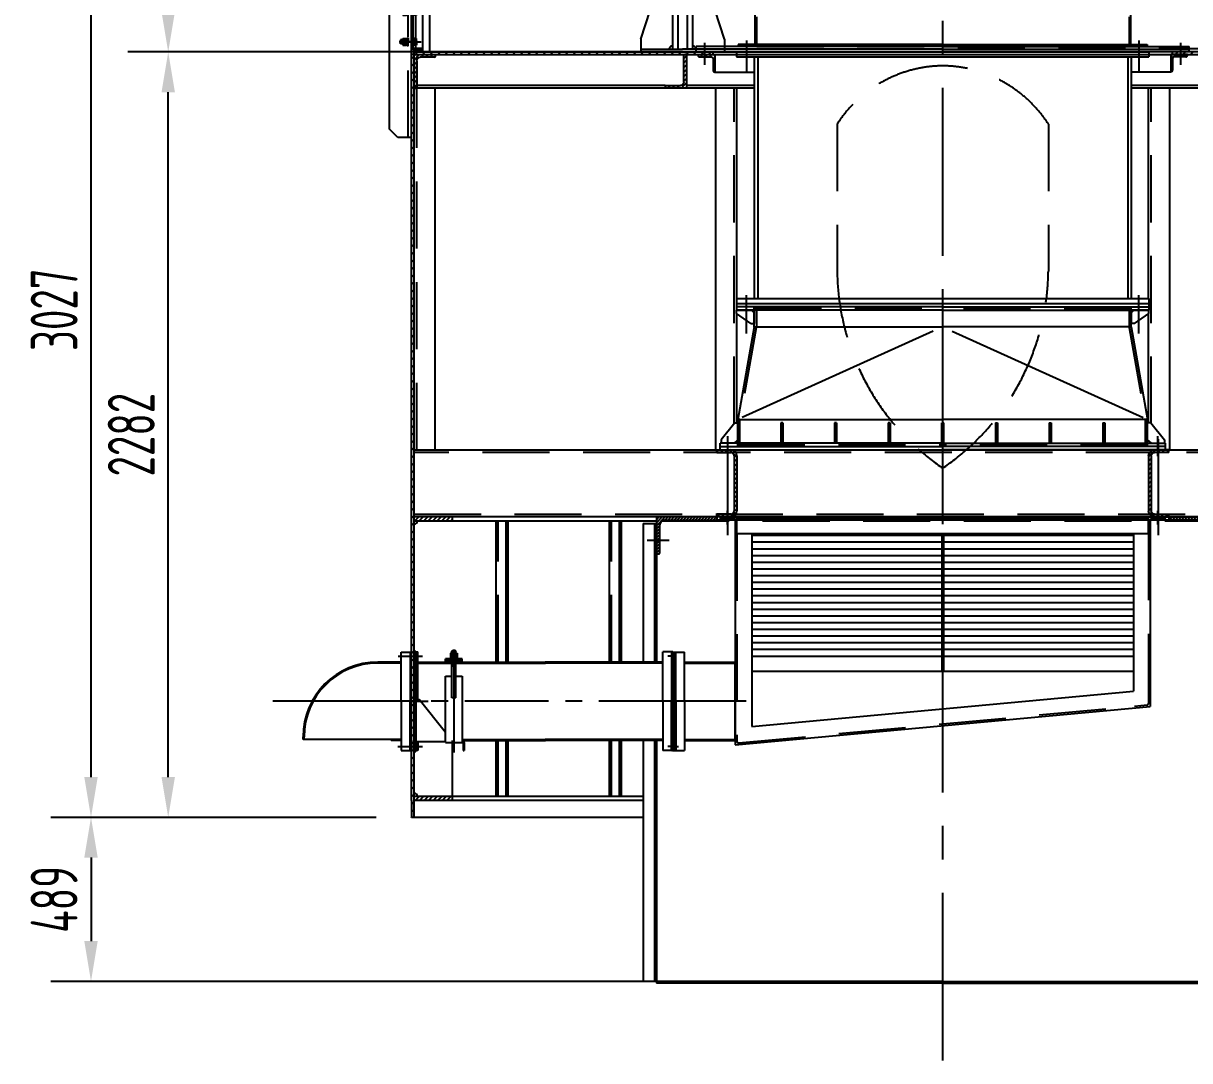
# Model space of a CAD drawing. Header units: millimetres. Extents: x 0 to 16800, y 0 to 11880.
# Drawn here: x 3003 to 6482, y 6760 to 9853 of the extents above; entities that cross this region are included whole.
import ezdxf

# ---------------------------------------------------------------- set-up
doc = ezdxf.new("R2010")
doc.units = ezdxf.units.MM
doc.header["$LTSCALE"] = 400
doc.header["$MEASUREMENT"] = 0
for name, pattern in [('CENTER', [2, 1.25, -0.25, 0.25, -0.25]), ('F', [0.75, 0.5, -0.25]), ('G', [2, 1.25, -0.25, 0.25, -0.25])]:
    doc.linetypes.add(name, pattern=pattern)
for name, color, linetype in [('01', 7, 'Continuous'), ('02', 1, 'Continuous'), ('04', 2, 'F'), ('05', 4, 'G'), ('08', 1, 'Continuous'), ('CENTER', 1, 'CENTER')]:
    doc.layers.add(name, color=color, linetype=linetype)
doc.styles.get("Standard").update_dxf_attribs({"font": 'isocp', "width": 0.707, "bigfont": 'intecad.shx'})
doc.dimstyles.new('INTE', dxfattribs={"dimscale": 40, "dimtxt": 3.5, "dimasz": 3, "dimexe": 3, "dimexo": 0, "dimgap": 1, "dimtad": 1, "dimdsep": 46, "dimtxsty": 'Standard', "dimcen": 0, "dimclrd": 1, "dimclre": 1, "dimclrt": 3, "dimaunit": 1, "dimadec": 1, "dimazin": 0, "dimtfac": 1, "dimtmove": 0, "dimatfit": 0, "dimfxl": 0, "dimarcsym": 0})
pattern_1 = [(45, (2162.122, -441.659), (-6.735192, 6.735192), [])]

# ---------------------------------------------------------------- blocks, each defined once
blk = doc.blocks.new('rew')
at = {"layer": '02', "linetype": 'Continuous'}
h = blk.add_hatch(dxfattribs=at)
h.set_pattern_fill('LINE', color=1, scale=3, angle=-45, style=0)
h.set_pattern_definition([(315, (44667.814, 4208.05), (6.735192, 6.735192), [])])
h.paths.add_polyline_path([(35481.9, -16780.7), (35481.9, -16616.7, 0.414214), (35463.9, -16598.7), (35421.9, -16598.7), (35421.9, -16606.7), (35463.9, -16606.7, -0.414214), (35473.9, -16616.7), (35473.9, -16780.7, -0.414214), (35463.9, -16790.7), (35421.9, -16790.7), (35421.9, -16798.7), (35463.9, -16798.7, 0.414214)])
at = {"layer": '01'}
for p, q in [((35421.9, -16598.7), (35463.9, -16598.7)), ((35421.9, -16606.7), (35421.9, -16598.7)), ((35421.9, -16606.7), (35463.9, -16606.7)), ((35473.9, -16616.7), (35473.9, -16780.7)), ((35481.9, -16616.7), (35481.9, -16780.7)), ((35463.9, -16790.7), (35421.9, -16790.7)), ((35421.9, -16798.7), (35421.9, -16790.7)), ((35463.9, -16798.7), (35421.9, -16798.7))]:
    blk.add_line(p, q, dxfattribs=at)
for centre, radius, start, end in [((35463.9, -16616.7), 18, 0, 90), ((35463.9, -16616.7), 10, 0, 90), ((35463.9, -16780.7), 10, 270, 0), ((35463.9, -16780.7), 18, 270, 0)]:
    blk.add_arc(centre, radius, start, end, dxfattribs=at)
blk = doc.blocks.new('*U120')
at = {"layer": '01'}
for p, q in [((0, 100), (5.4, 100)), ((0, 100), (0, 0)), ((8, 18), (8, 97.4)), ((0, 0), (63, 0)), ((60.4, 8), (18, 8)), ((63, 0), (63, 5.4))]:
    blk.add_line(p, q, dxfattribs=at)
for centre, radius, start, end in [((5.4, 97.4), 2.64, 359.954, 90), ((18, 18), 10, 180, 270), ((60.4, 5.4), 2.64, 0, 89.9895)]:
    blk.add_arc(centre, radius, start, end, dxfattribs=at)
blk = doc.blocks.new('*U121')
at = {"layer": '01'}
for p, q in [((0, 180), (6.7, 180)), ((0, 180), (0, 0)), ((10, 24), (10, 176.7)), ((0, 0), (110, 0)), ((106.7, 10), (24, 10)), ((110, 0), (110, 6.7))]:
    blk.add_line(p, q, dxfattribs=at)
for centre, radius, start, end in [((6.7, 176.7), 3.3, 359.9541, 90), ((24, 24), 14, 180, 270), ((106.7, 6.7), 3.3, 0, 89.9785)]:
    blk.add_arc(centre, radius, start, end, dxfattribs=at)
blk = doc.blocks.new('*D131')
at = {"layer": '08', "color": 1, "lineweight": -2}
for p, q in [((4203.5, 9767.5), (3315.6, 9767.5)), ((3435.6, 7605.5), (3435.6, 9647.5)), ((4055.5, 7485.5), (3315.6, 7485.5))]:
    blk.add_line(p, q, dxfattribs=at)
at = {"layer": '08', "color": 1}
for points in [[(3415.6, 9647.5), (3455.6, 9647.5), (3435.6, 9767.5)], [(3415.6, 7605.5), (3455.6, 7605.5), (3435.6, 7485.5)]]:
    blk.add_solid(points, dxfattribs=at)
at = {"layer": 'DEFPOINTS', "color": 0}
for p in [(3435.6, 9767.5), (4203.5, 9767.5), (4055.5, 7485.5)]:
    blk.add_point(p, dxfattribs=at)
at = {"layer": '08', "color": 3, "insert": (3325.6, 8626.5), "char_height": 140, "attachment_point": 5, "rotation": 90}
blk.add_mtext('2282', dxfattribs=at)
blk = doc.blocks.new('ERQWEQW')
at = {"color": 7, "linetype": 'Continuous'}
for p, q in [((1389.4, 10604.9), (1389.4, 10317.9)), ((1405.4, 10604.9), (1405.4, 10317.9)), ((1433.4, 10604.9), (1433.4, 10317.9)), ((1449.4, 10604.9), (1449.4, 10317.9))]:
    blk.add_line(p, q, dxfattribs=at)
for centre, start, end in [((1389.4, 10317.9), 90, 180), ((1449.4, 10317.9), 0, 90)]:
    blk.add_arc(centre, 10, start, end)
at = {"layer": '01', "color": 7, "linetype": 'Continuous'}
for p, q in [((1389.4, 10604.9), (1405.4, 10604.9)), ((1449.4, 10604.9), (1433.4, 10604.9)), ((1294.4, 10347.9), (1359.4, 10547.9)), ((1359.4, 10547.9), (1389.4, 10547.9)), ((1479.4, 10547.9), (1449.4, 10547.9)), ((1544.4, 10347.9), (1479.4, 10547.9)), ((1294.4, 10347.9), (1294.4, 10309.9)), ((1544.4, 10347.9), (1544.4, 10309.9)), ((1294.4, 10317.9), (1419.4, 10317.9)), ((1294.4, 10317.9), (1294.4, 10309.9)), ((1294.4, 10309.9), (1419.4, 10309.9)), ((1344.4, 10309.9), (1419.4, 10309.9)), ((1544.4, 10317.9), (1419.4, 10317.9)), ((1544.4, 10309.9), (1419.4, 10309.9)), ((1494.4, 10309.9), (1419.4, 10309.9))]:
    blk.add_line(p, q, dxfattribs=at)
at = {"layer": '04', "color": 2, "linetype": 'F'}
for p, q in [((1389.4, 10580.4), (1405.4, 10580.4)), ((1433.4, 10580.4), (1449.4, 10580.4)), ((1389.4, 10549.4), (1405.4, 10549.4)), ((1433.4, 10549.4), (1449.4, 10549.4))]:
    blk.add_line(p, q, dxfattribs=at)
at = {"layer": '05', "color": 4, "linetype": 'G'}
for p, q in [((1419.4, 10564.9), (1419.4, 10633.7)), ((1473.9, 10564.9), (1369.1, 10564.9))]:
    blk.add_line(p, q, dxfattribs=at)
blk = doc.blocks.new('ERW')
at = {"ltscale": 0.5}
for p, q in [((66968.6, 34141.6), (66968.6, 34283.1)), ((67729.6, 34136.1), (67729.6, 34283.1)), ((67729.6, 34136.1), (67729.6, 33989.1)), ((66968.6, 34016.1), (66968.6, 33989.1))]:
    blk.add_line(p, q, dxfattribs=at)
at = {"layer": '01', "ltscale": 0.5}
for p, q in [((67699.6, 34136.1), (67699.6, 34283.1)), ((67729.6, 34283.1), (67699.6, 34283.1)), ((67725.6, 34281.6), (67725.6, 34136.1)), ((66968.6, 34253.1), (67349.8, 34253.1)), ((67699.6, 34253.1), (67348.5, 34253.1)), ((67699.6, 34136.1), (67699.6, 33989.1)), ((67725.6, 33990.6), (67725.6, 34136.1)), ((67101.6, 34019.1), (67349.8, 34019.1)), ((67699.6, 34019.1), (67348.5, 34019.1)), ((67729.6, 33989.1), (67699.6, 33989.1))]:
    blk.add_line(p, q, dxfattribs=at)
at = {"layer": '01', "color": 7, "linetype": 'Continuous', "ltscale": 0.5}
for p, q in [((66968.6, 34250.1), (67070.6, 34250.1)), ((67082.6, 34250.1), (67349.8, 34250.1)), ((67699.6, 34250.1), (67348.5, 34250.1)), ((67101.6, 34022.1), (67349.8, 34022.1)), ((67699.6, 34022.1), (67348.5, 34022.1))]:
    blk.add_line(p, q, dxfattribs=at)
at = {"layer": '01', "ltscale": 0.5}
for centre, start, end in [((67727.2, 34281.6), 90, 180), ((67727.2, 33990.6), 180, 270)]:
    blk.add_arc(centre, 1.52, start, end, dxfattribs=at)
at = {"layer": '05', "ltscale": 0.5}
for p, q in [((66960.9, 34271.1), (66983.3, 34271.1)), ((67737.3, 34271.1), (67714.9, 34271.1)), ((67759.2, 34136.1), (66941.1, 34136.1)), ((66960.9, 34001.1), (66983.3, 34001.1)), ((67737.3, 34001.1), (67714.9, 34001.1))]:
    blk.add_line(p, q, dxfattribs=at)
blk = doc.blocks.new('FEWFEW')
at = {"layer": '01'}
for p, q in [((2074.9, 7127.5), (2079.9, 7127.5)), ((2074.9, 7127.5), (2074.9, 6827.5)), ((2079.9, 7127.5), (2079.9, 6827.5)), ((2079.9, 6983), (2089.9, 6983)), ((2168.9, 6884.3), (2089.9, 6983)), ((2079.9, 6857.5), (2168.9, 6857.5)), ((2221.9, 6854.5), (2221.9, 6830.5)), ((2224.9, 6854.5), (2224.9, 6830.5)), ((2074.9, 6827.5), (2079.9, 6827.5)), ((2221.9, 6830.5), (2224.9, 6830.5))]:
    blk.add_line(p, q, dxfattribs=at)
for radius in [6, 3]:
    blk.add_arc((2218.9, 6854.5), radius, 0, 90, dxfattribs=at)
at = {"layer": '05'}
for p, q in [((2062, 7112.5), (2094.1, 7112.5)), ((2063.8, 6977.5), (2116.8, 6977.5)), ((2062, 6842.5), (2096.1, 6842.5))]:
    blk.add_line(p, q, dxfattribs=at)
blk = doc.blocks.new('WEREWRWERWER')
at = {"layer": '01'}
for p, q in [((76480.5, 40224.3), (76530.5, 40224.3)), ((76480.5, 40224.3), (76480.5, 40026.3)), ((76530.5, 40026.3), (76530.5, 40224.3)), ((76499.5, 40091.3), (76499.5, 39984.3)), ((76511.5, 40091.3), (76499.5, 40091.3)), ((76511.5, 40091.3), (76511.5, 39984.3)), ((76480.5, 40026.3), (76499.5, 40026.3)), ((76511.5, 40026.3), (76530.5, 40026.3)), ((76511.5, 39996.3), (76499.5, 39996.3)), ((76499.5, 39957.9), (76499.5, 39951.8)), ((76500, 39951.3), (76499.5, 39951.8)), ((76511.5, 39951.8), (76499.5, 39951.8)), ((76511, 39951.3), (76500, 39951.3)), ((76511, 39951.3), (76511.5, 39951.8)), ((76511.5, 39957.9), (76511.5, 39951.8))]:
    blk.add_line(p, q, dxfattribs=at)
at = {"layer": '04'}
for p, q in [((76500, 39996.3), (76500, 39984.3)), ((76511, 39996.3), (76511, 39984.3)), ((76500, 39957.9), (76500, 39951.3)), ((76511, 39957.9), (76511, 39951.3))]:
    blk.add_line(p, q, dxfattribs=at)
at = {"layer": '05'}
blk.add_line((76505.5, 39946.6), (76505.5, 40253.9), dxfattribs=at)
blk = doc.blocks.new('*U123')
at = {"layer": '01'}
for p, q in [((-10.8, 0), (-10.8, 10)), ((-10.8, 10), (0, 10)), ((-10.8, 6), (0, 6)), ((0, 10), (0, 0)), ((0, -10), (0, 0)), ((-10.8, 0), (-10.8, -10)), ((-10.8, -6), (0, -6)), ((-10.8, -10), (0, -10))]:
    blk.add_line(p, q, dxfattribs=at)
at = {"layer": '05'}
blk.add_line((-11.9, 0), (1.1, 0), dxfattribs=at)
blk = doc.blocks.new('*D132')
at = {"layer": '08', "color": 1, "lineweight": -2}
for p, q in [((4974.8, 10512.5), (3085.3, 10512.5)), ((3205.3, 7605.5), (3205.3, 10392.5)), ((4055.5, 7485.5), (3085.3, 7485.5))]:
    blk.add_line(p, q, dxfattribs=at)
at = {"layer": '08', "color": 1}
for points in [[(3185.3, 10392.5), (3225.3, 10392.5), (3205.3, 10512.5)], [(3185.3, 7605.5), (3225.3, 7605.5), (3205.3, 7485.5)]]:
    blk.add_solid(points, dxfattribs=at)
at = {"layer": 'DEFPOINTS', "color": 0}
for p in [(3205.3, 10512.5), (4974.8, 10512.5), (4055.5, 7485.5)]:
    blk.add_point(p, dxfattribs=at)
at = {"layer": '08', "color": 3, "insert": (3095.3, 8999), "char_height": 140, "attachment_point": 5, "rotation": 90}
blk.add_mtext('3027', dxfattribs=at)
blk = doc.blocks.new('*D134')
at = {"layer": '08', "color": 1, "lineweight": -2}
for p, q in [((4055.5, 7485.5), (3085.3, 7485.5)), ((3205.3, 7365.5), (3205.3, 7116.5)), ((5043.1, 6996.5), (3085.3, 6996.5))]:
    blk.add_line(p, q, dxfattribs=at)
at = {"layer": '08', "color": 1}
for points in [[(3185.3, 7365.5), (3225.3, 7365.5), (3205.3, 7485.5)], [(3185.3, 7116.5), (3225.3, 7116.5), (3205.3, 6996.5)]]:
    blk.add_solid(points, dxfattribs=at)
at = {"layer": 'DEFPOINTS', "color": 0}
for p in [(4055.5, 7485.5), (3205.3, 6996.5), (5043.1, 6996.5)]:
    blk.add_point(p, dxfattribs=at)
at = {"layer": '08', "color": 3, "insert": (3095.3, 7241), "char_height": 140, "attachment_point": 5, "rotation": 90}
blk.add_mtext('489', dxfattribs=at)
blk = doc.blocks.new('gggj')
for p, q in [((15998.2, 9987.6), (15976.2, 9987.6)), ((15976.2, 9987.6), (15976.2, 9982.6)), ((15998.2, 9982.6), (15976.2, 9982.6)), ((16004.2, 9858.6), (16004.2, 9976.6)), ((16009.2, 9858.6), (16009.2, 9976.6)), ((15976.2, 9852.6), (15998.2, 9852.6)), ((15976.2, 9852.6), (15976.2, 9847.6)), ((15976.2, 9847.6), (15998.2, 9847.6))]:
    blk.add_line(p, q)
for centre, radius, start, end in [((15998.2, 9976.6), 11, 0, 90), ((15998.2, 9976.6), 6, 0, 90), ((15998.2, 9858.6), 6, 270, 0), ((15998.2, 9858.6), 11, 270, 0)]:
    blk.add_arc(centre, radius, start, end)
at = {"layer": '01', "color": 7, "linetype": 'Continuous', "ltscale": 2}
for p, q in [((15955.2, 11040.6), (15955.2, 10640.6)), ((15955.2, 10640.6), (15955.2, 10240.6))]:
    blk.add_line(p, q, dxfattribs=at)
at = {"layer": '01', "color": 7, "linetype": 'Continuous'}
for p, q in [((15997.2, 11040.6), (15997.2, 9987.6)), ((15955.2, 10240.6), (15955.2, 9842.6)), ((16009.2, 9587.6), (16009.2, 9987.6)), ((16009.2, 9987.6), (16049.2, 9987.6)), ((16049.2, 9987.6), (16074.2, 9962.6)), ((15997.2, 9982.6), (15997.2, 9974.3)), ((15997.2, 9950.9), (15997.2, 9882.6)), ((16074.2, 9612.6), (16074.2, 9962.6)), ((15997.2, 9862.6), (15997.2, 9852.6)), ((15997.2, 9847.6), (15997.2, 9842.6)), ((15997.2, 9842.6), (15955.2, 9842.6)), ((16049.2, 9587.6), (16074.2, 9612.6)), ((16009.2, 9587.6), (16049.2, 9587.6))]:
    blk.add_line(p, q, dxfattribs=at)
at = {"layer": '01'}
for p, q in [((15994.2, 9962.6), (15994.2, 9972.6)), ((15994.2, 9972.6), (16001.7, 9972.6)), ((16001.7, 9968.6), (15994.2, 9968.6)), ((15994.2, 9962.6), (15994.2, 9952.6)), ((16001.7, 9956.6), (15994.2, 9956.6)), ((15994.2, 9952.6), (16001.7, 9952.6)), ((16001.7, 9974.6), (16001.7, 9962.6)), ((16004.2, 9974.6), (16001.7, 9974.6)), ((16001.7, 9972.6), (16001.7, 9962.6)), ((16001.7, 9950.6), (16001.7, 9962.6)), ((16001.7, 9952.6), (16001.7, 9962.6)), ((16004.2, 9950.6), (16001.7, 9950.6)), ((16004.2, 9962.6), (16004.2, 9974.6)), ((16004.2, 9962.6), (16004.2, 9950.6)), ((15994.2, 9872.6), (15994.2, 9882.6)), ((15994.2, 9882.6), (16001.7, 9882.6)), ((16001.7, 9884.6), (16001.7, 9872.6)), ((16004.2, 9884.6), (16001.7, 9884.6)), ((16001.7, 9882.6), (16001.7, 9872.6)), ((16004.2, 9872.6), (16004.2, 9884.6)), ((16001.7, 9878.6), (15994.2, 9878.6)), ((15994.2, 9872.6), (15994.2, 9862.6)), ((16001.7, 9866.6), (15994.2, 9866.6)), ((15994.2, 9862.6), (16001.7, 9862.6)), ((16001.7, 9860.6), (16001.7, 9872.6)), ((16001.7, 9862.6), (16001.7, 9872.6)), ((16004.2, 9860.6), (16001.7, 9860.6)), ((16004.2, 9872.6), (16004.2, 9860.6))]:
    blk.add_line(p, q, dxfattribs=at)
at = {"layer": '01', "color": 7, "linetype": 'Continuous', "ltscale": 2}
for start, end in [(90, 270), (270, 90)]:
    blk.add_arc((15976.2, 11040.6), 21, start, end, dxfattribs=at)
at = {"layer": '04', "color": 2, "linetype": 'F', "ltscale": 2}
blk.add_line((15976.2, 10615), (15976.2, 10668.7), dxfattribs=at)
at = {"layer": '04', "color": 2, "linetype": 'F'}
for p, q in [((16018.2, 9587.6), (16018.2, 9987.6)), ((16022.7, 9962.6), (16016.4, 9962.6)), ((16018.2, 9974.6), (16018.2, 9962.6)), ((16020.7, 9974.6), (16018.2, 9974.6)), ((16018.2, 9950.6), (16018.2, 9962.6)), ((16020.7, 9950.6), (16018.2, 9950.6)), ((16025.9, 9962.6), (16018.6, 9962.6)), ((16020.7, 9962.6), (16020.7, 9974.6)), ((16020.7, 9971.8), (16020.7, 9962.6)), ((16023.8, 9971.8), (16020.7, 9971.8)), ((16020.7, 9962.6), (16020.7, 9950.6)), ((16020.7, 9953.4), (16020.7, 9962.6)), ((16023.8, 9953.4), (16020.7, 9953.4)), ((16035.6, 9962.6), (16022.7, 9962.6)), ((16023.8, 9972.6), (16023.8, 9962.6)), ((16034.6, 9972.6), (16023.8, 9972.6)), ((16023.8, 9962.6), (16023.8, 9971.8)), ((16034.6, 9968.6), (16023.8, 9968.6)), ((16023.8, 9962.6), (16023.8, 9953.4)), ((16023.8, 9952.6), (16023.8, 9962.6)), ((16034.6, 9956.6), (16023.8, 9956.6)), ((16034.6, 9952.6), (16023.8, 9952.6)), ((16034.6, 9962.6), (16034.6, 9972.6)), ((16034.6, 9968.6), (16041.7, 9968.6)), ((16041.7, 9967.4), (16034.6, 9967.4)), ((16034.6, 9962.6), (16034.6, 9952.6)), ((16041.7, 9957.8), (16034.6, 9957.8)), ((16034.6, 9956.6), (16041.7, 9956.6)), ((16041.7, 9968.6), (16041.7, 9962.6)), ((16041.7, 9956.6), (16041.7, 9962.6)), ((16018.2, 9884.6), (16018.2, 9872.6)), ((16020.7, 9884.6), (16018.2, 9884.6)), ((16020.7, 9872.6), (16020.7, 9884.6)), ((16020.7, 9881.8), (16020.7, 9872.6)), ((16023.8, 9881.8), (16020.7, 9881.8)), ((16023.8, 9882.6), (16023.8, 9872.6)), ((16034.6, 9882.6), (16023.8, 9882.6)), ((16023.8, 9872.6), (16023.8, 9881.8)), ((16034.6, 9872.6), (16034.6, 9882.6)), ((16022.7, 9872.6), (16016.4, 9872.6)), ((16018.2, 9860.6), (16018.2, 9872.6)), ((16020.7, 9860.6), (16018.2, 9860.6)), ((16025.9, 9872.6), (16018.6, 9872.6)), ((16020.7, 9872.6), (16020.7, 9860.6)), ((16020.7, 9863.4), (16020.7, 9872.6)), ((16023.8, 9863.4), (16020.7, 9863.4)), ((16035.6, 9872.6), (16022.7, 9872.6)), ((16034.6, 9878.6), (16023.8, 9878.6)), ((16023.8, 9872.6), (16023.8, 9863.4)), ((16023.8, 9862.6), (16023.8, 9872.6)), ((16034.6, 9866.6), (16023.8, 9866.6)), ((16034.6, 9862.6), (16023.8, 9862.6)), ((16034.6, 9878.6), (16041.7, 9878.6)), ((16041.7, 9877.4), (16034.6, 9877.4)), ((16034.6, 9872.6), (16034.6, 9862.6)), ((16041.7, 9867.8), (16034.6, 9867.8)), ((16034.6, 9866.6), (16041.7, 9866.6)), ((16041.7, 9878.6), (16041.7, 9872.6)), ((16041.7, 9866.6), (16041.7, 9872.6))]:
    blk.add_line(p, q, dxfattribs=at)
at = {"layer": '04', "color": 2, "linetype": 'F', "ltscale": 2}
for centre, radius in [((15976.2, 11040.6), 17.8), ((15976.2, 10640.6), 21), ((15976.2, 10640.6), 17.8), ((15976.2, 10240.6), 17.8)]:
    blk.add_circle(centre, radius, dxfattribs=at)
for start, end in [(90, 270), (270, 90)]:
    blk.add_arc((15976.2, 10240.6), 21, start, end, dxfattribs=at)
at = {"layer": '05', "color": 4, "linetype": 'G'}
for p, q in [((15976.2, 11074.8), (15976.2, 9842.6)), ((16042.6, 9962.6), (15976.2, 9962.6)), ((16042.6, 9872.6), (15979.9, 9872.6))]:
    blk.add_line(p, q, dxfattribs=at)
at = {"layer": '05', "color": 4, "linetype": 'G', "ltscale": 2}
for p, q in [((15976.2, 11015), (15976.2, 11068.7)), ((15951.3, 11040.6), (15997.2, 11040.6))]:
    blk.add_line(p, q, dxfattribs=at)
at = {"layer": '05'}
for p, q in [((15942.2, 10640.6), (16016, 10640.6)), ((15983.2, 9962.6), (16003.8, 9962.6)), ((15991.1, 9962.6), (16045.2, 9962.6)), ((16043.7, 9962.6), (15999.9, 9962.6)), ((16006.2, 9962.6), (15999.9, 9962.6)), ((15991.1, 9872.6), (16045.2, 9872.6)), ((16043.7, 9872.6), (15999.9, 9872.6)), ((16006.2, 9872.6), (15999.9, 9872.6))]:
    blk.add_line(p, q, dxfattribs=at)
at = {"layer": '05', "ltscale": 2}
blk.add_line((16004.4, 10240.6), (15947.5, 10240.6), dxfattribs=at)
blk = doc.blocks.new('*D135')
at = {"layer": '08', "color": 1, "lineweight": -2}
for p, q in [((4292.2, 10986.6), (3315.6, 10986.6)), ((3435.6, 9887.5), (3435.6, 10866.6)), ((4064.9, 9767.5), (3315.6, 9767.5))]:
    blk.add_line(p, q, dxfattribs=at)
at = {"layer": '08', "color": 1}
for points in [[(3415.6, 10866.6), (3455.6, 10866.6), (3435.6, 10986.6)], [(3415.6, 9887.5), (3455.6, 9887.5), (3435.6, 9767.5)]]:
    blk.add_solid(points, dxfattribs=at)
at = {"layer": 'DEFPOINTS', "color": 0}
for p in [(3435.6, 10986.6), (4292.2, 10986.6), (4064.9, 9767.5)]:
    blk.add_point(p, dxfattribs=at)
at = {"layer": '08', "color": 3, "insert": (3325.6, 10377), "char_height": 140, "attachment_point": 5, "rotation": 90}
blk.add_mtext('1219', dxfattribs=at)
blk = doc.blocks.new('*D143')
at = {"layer": '08', "color": 1, "lineweight": -2}
for p, q in [((4160.8, 9429.8), (4160.8, 11305.8)), ((13580.8, 9899.6), (13580.8, 11305.8)), ((4280.8, 11185.8), (13460.8, 11185.8))]:
    blk.add_line(p, q, dxfattribs=at)
at = {"layer": '08', "color": 1}
for points in [[(4280.8, 11205.8), (4280.8, 11165.8), (4160.8, 11185.8)], [(13460.8, 11205.8), (13460.8, 11165.8), (13580.8, 11185.8)]]:
    blk.add_solid(points, dxfattribs=at)
at = {"layer": 'DEFPOINTS', "color": 0}
for p in [(13580.8, 11185.8), (13580.8, 9899.6), (4160.8, 9429.8)]:
    blk.add_point(p, dxfattribs=at)
at = {"layer": '08', "color": 3, "insert": (8870.8, 11295.8), "char_height": 140, "attachment_point": 5}
blk.add_mtext('9420', dxfattribs=at)

msp = doc.modelspace()

# ---------------------------------------------------------------- hatches: boundary and pattern name
at = {"layer": '02', "linetype": 'Continuous'}
h = msp.add_hatch(dxfattribs=at)
h.set_pattern_fill('LINE', color=1, scale=5, angle=135, style=0)
h.set_pattern_definition([(135, (-17332.73, 7248.03), (-11.22532, -11.22532), [])])
h.paths.add_polyline_path([(4168.786, 9759.462), (4160.786, 9759.462), (4160.786, 7535.462), (4160.786, 7485.462), (4168.786, 7485.462)])
h = msp.add_hatch(dxfattribs=at)
h.set_pattern_fill('LINE', color=1, scale=5, angle=45, style=0)
h.set_pattern_definition([(45, (-17332.73, 7248.03), (-11.22532, 11.22532), [])])
h.paths.add_polyline_path([(7235.786, 9767.462), (6455.786, 9767.462), (6455.786, 9759.462), (6475.368, 9759.462), (7235.786, 9759.462)])
h.paths.add_polyline_path([(8870.786, 9767.462), (8655.786, 9767.462), (8655.786, 9759.462), (8675.368, 9759.462), (8870.786, 9759.462)])
h.paths.add_polyline_path([(8655.786, 9767.462), (8630.786, 9767.462), (8630.786, 9759.462), (8655.786, 9759.462)])
h.paths.add_polyline_path([(7260.786, 9767.462), (7235.786, 9767.462), (7235.786, 9759.462), (7260.786, 9759.462)])
h.paths.add_polyline_path([(6455.786, 9767.462), (6430.786, 9767.462), (6430.786, 9759.462), (6455.786, 9759.462)])
h.paths.add_polyline_path([(5060.786, 9767.462), (5035.786, 9767.462), (5035.786, 9759.462), (5060.786, 9759.462)])
h.paths.add_polyline_path([(5035.786, 9767.462), (4168.786, 9767.462), (4168.786, 9759.462), (5035.786, 9759.462)])
h = msp.add_hatch(dxfattribs=at)
h.set_pattern_fill('LINE', color=1, scale=3, angle=45, style=0)
h.set_pattern_definition([(45, (-27924.1015, 7083.64), (-6.735192, 6.735192), [])])
h.paths.add_polyline_path([(4231.786, 9754.102), (4231.786, 9759.462), (4168.786, 9759.462), (4168.786, 9659.462), (4173.057, 9659.462), (4176.786, 9662.102), (4176.786, 9741.462, -0.41421353), (4186.786, 9751.462), (4229.146, 9751.462)])
h = msp.add_hatch(dxfattribs=at)
h.set_pattern_fill('LINE', color=1, scale=3, angle=45, style=0)
h.set_pattern_definition([(225, (37074.673, 12335.285), (6.735192, -6.735192), [])])
h.paths.add_polyline_path([(4918.786, 9664.822), (4918.786, 9659.462), (4981.786, 9659.462), (4981.786, 9759.462), (4977.514, 9759.462), (4973.786, 9756.822), (4973.786, 9677.462, -0.41421353), (4963.786, 9667.462), (4921.425, 9667.462)])
h = msp.add_hatch(dxfattribs=at)
h.set_pattern_fill('LINE', color=1, scale=3, angle=135, style=0)
h.set_pattern_definition([(135, (-17332.731, 7248.031), (-6.735192, -6.735192), [])])
h.paths.add_polyline_path([(5065.786, 9759.462), (5035.786, 9759.462), (5035.786, 9752.462), (5055.786, 9752.462, -0.41421356), (5060.786, 9747.462), (5060.786, 9712.462, 0.41421356), (5065.786, 9707.462)])
h.paths.add_polyline_path([(5035.786, 9759.462), (5016.203, 9759.462, 0.54057494), (5020.786, 9752.462), (5035.786, 9752.462)])
h.paths.add_polyline_path([(6430.786, 9747.462, -0.41421356), (6435.786, 9752.462), (6455.786, 9752.462), (6455.786, 9759.462), (6425.786, 9759.462), (6425.786, 9707.462, 0.41421356), (6430.786, 9712.462)])
h.paths.add_polyline_path([(6475.368, 9759.462), (6455.786, 9759.462), (6455.786, 9752.462), (6470.786, 9752.462, 0.54057494)])
at = {"layer": '02'}
h = msp.add_hatch(dxfattribs=at)
h.set_pattern_fill('LINE', color=256, scale=3, angle=45, style=0)
h.set_pattern_definition(pattern_1)
h.paths.add_polyline_path([(4283.786, 8381.462), (4168.786, 8381.462), (4168.786, 8369.462), (4283.786, 8369.462)])
at = {"layer": '02', "linetype": 'Continuous'}
h = msp.add_hatch(dxfattribs=at)
h.set_pattern_fill('LINE', color=1, scale=2, angle=45, style=0)
h.set_pattern_definition([(45, (-19653.857, 7337.642), (-4.490128, 4.490128), [])])
h.paths.add_polyline_path([(5071.786, 8374.762), (5071.786, 8381.462), (4891.786, 8381.462), (4891.786, 8271.462), (4898.486, 8271.462), (4901.786, 8274.761), (4901.786, 8357.462, -0.41421353), (4915.786, 8371.462), (5068.483, 8371.462)])
h = msp.add_hatch(dxfattribs=at)
h.set_pattern_fill('LINE', color=1, scale=2, angle=45, style=0)
h.set_pattern_definition([(135, (31145.4284, 7337.642), (4.490128, 4.490128), [])])
h.paths.add_polyline_path([(6419.786, 8374.762), (6419.786, 8381.462), (6599.786, 8381.462), (6599.786, 8271.462), (6593.086, 8271.462), (6589.786, 8274.761), (6589.786, 8357.462, 0.41421353), (6575.786, 8371.462), (6423.088, 8371.462)])
at = {"layer": '02'}
h = msp.add_hatch(dxfattribs=at)
h.set_pattern_fill('LINE', color=256, scale=3, angle=45, style=0)
h.set_pattern_definition(pattern_1)
h.paths.add_polyline_path([(4283.786, 7547.462), (4168.786, 7547.462), (4168.786, 7535.462), (4283.786, 7535.462)])

# ---------------------------------------------------------------- linework, layer by layer
msp.add_line((4160.786, 7535.462), (4160.786, 9759.462))
at = {"color": 7, "linetype": 'Continuous'}
for p, q in [((5183.786, 9659.462), (4168.786, 9659.462)), ((4918.786, 9667.462), (4176.786, 9667.462)), ((5183.786, 9667.462), (4981.786, 9667.462)), ((6509.786, 9667.462), (6307.786, 9667.462)), ((7383.786, 9659.462), (6307.786, 9659.462))]:
    msp.add_line(p, q, dxfattribs=at)
at = {"layer": '01', "color": 7, "linetype": 'Continuous'}
for p, q in [((5185.786, 10172.462), (5185.786, 9789.462)), ((6305.786, 10172.462), (6305.786, 9789.462)), ((5745.786, 9783.462), (5010.786, 9783.462)), ((5010.786, 9767.462), (5010.786, 9783.462)), ((5745.786, 9789.462), (5135.786, 9789.462)), ((5135.786, 9789.462), (5135.786, 9783.462)), ((5745.786, 9783.462), (5135.786, 9783.462)), ((5745.786, 9789.462), (6355.786, 9789.462)), ((5745.786, 9783.462), (6355.786, 9783.462)), ((5745.786, 9783.462), (6480.786, 9783.462)), ((6355.786, 9789.462), (6355.786, 9783.462)), ((6480.786, 9767.462), (6480.786, 9783.462)), ((4168.786, 9759.462), (4160.786, 9759.462)), ((8870.786, 9767.462), (4168.786, 9767.462)), ((4168.786, 9767.462), (5645.786, 9767.462)), ((4168.786, 9759.462), (8870.786, 9759.462)), ((5745.786, 9775.462), (5010.786, 9775.462)), ((5060.786, 9759.462), (5060.786, 9767.462)), ((5060.786, 9747.462), (5060.786, 9712.462)), ((5065.786, 9759.462), (5065.786, 9707.462)), ((5130.786, 9767.462), (5130.786, 9752.462)), ((5130.786, 9767.462), (6360.786, 9767.462)), ((5130.786, 9752.462), (6360.786, 9752.462)), ((5183.786, 9752.462), (5183.786, 9032.462)), ((5193.786, 9752.462), (5193.786, 9032.462)), ((8870.786, 9767.462), (5645.786, 9767.462)), ((5745.786, 9775.462), (6480.786, 9775.462)), ((6297.786, 9752.462), (6297.786, 9032.462)), ((6307.786, 9752.462), (6307.786, 9032.462)), ((6360.786, 9767.462), (6360.786, 9752.462)), ((6360.786, 9767.462), (6360.786, 9752.462)), ((6425.786, 9759.462), (6425.786, 9707.462)), ((6430.786, 9759.462), (6430.786, 9767.462)), ((6430.786, 9747.462), (6430.786, 9712.462)), ((5130.786, 9032.462), (6360.786, 9032.462)), ((5130.786, 9032.462), (5130.786, 9017.462)), ((5130.786, 9017.462), (6360.786, 9017.462)), ((6360.786, 9032.462), (6360.786, 9017.462)), ((5183.786, 8947.462), (5745.786, 8947.462)), ((6307.786, 8947.462), (5745.786, 8947.462)), ((5134.786, 8601.462), (5134.786, 8671.462)), ((5134.786, 8671.462), (5745.786, 8671.462)), ((6356.786, 8671.462), (5745.786, 8671.462)), ((6356.786, 8601.462), (6356.786, 8671.462)), ((4168.786, 8369.462), (4891.786, 8369.462)), ((4851.786, 8361.462), (4891.786, 8361.462)), ((4886.786, 7948.462), (4886.786, 8361.462)), ((4940.786, 7978.462), (4945.786, 7978.462)), ((4130.786, 7948.462), (4060.786, 7948.462)), ((4130.786, 7945.462), (4060.786, 7945.462)), ((4160.786, 7714.462), (4160.786, 7948.462)), ((4312.786, 7958.462), (4262.786, 7958.462)), ((4262.786, 7948.462), (4262.786, 7958.462)), ((4312.786, 7953.462), (4262.786, 7953.462)), ((4312.786, 7948.462), (4312.786, 7958.462)), ((4130.786, 7717.462), (3837.786, 7717.462)), ((4130.786, 7714.462), (4100.786, 7714.462)), ((4283.786, 7535.462), (4283.786, 7714.462)), ((4886.786, 6996.462), (4886.786, 7714.462))]:
    msp.add_line(p, q, dxfattribs=at)
at = {"layer": '01'}
for p, q in [((4168.786, 7485.462), (4168.786, 9767.462)), ((5016.203, 9759.462), (5065.786, 9759.462)), ((5020.786, 9752.462), (5055.786, 9752.462)), ((6475.368, 9759.462), (6425.786, 9759.462)), ((6470.786, 9752.462), (6435.786, 9752.462)), ((5065.786, 9707.462), (5183.786, 9707.462)), ((6425.786, 9707.462), (6307.786, 9707.462)), ((4231.786, 8581.462), (4231.786, 9659.462)), ((5068.786, 8581.462), (5068.786, 9659.462)), ((5131.786, 9032.462), (5131.786, 9659.462)), ((5131.786, 9032.462), (5131.786, 9659.462)), ((6359.786, 9032.462), (6359.786, 9659.462)), ((6422.786, 8581.462), (6422.786, 9659.462)), ((5130.786, 9017.462), (5130.786, 8997.462)), ((6360.786, 9017.462), (6360.786, 8997.462)), ((5745.786, 9007.462), (5130.786, 9007.462)), ((5130.786, 8997.462), (5183.786, 8997.462)), ((5745.786, 8997.462), (5130.786, 8997.462)), ((5130.786, 8987.462), (5130.786, 8997.462)), ((5173.786, 8957.462), (5130.786, 8987.462)), ((5131.786, 8661.462), (5131.786, 8986.765)), ((5131.786, 8661.462), (5131.786, 8986.765)), ((5183.786, 8989.462), (5175.786, 8997.462)), ((5183.786, 8947.462), (5183.786, 8997.462)), ((5183.786, 8997.462), (5183.786, 8958.284)), ((5745.786, 9007.462), (6360.786, 9007.462)), ((5745.786, 8997.462), (6360.786, 8997.462)), ((6307.786, 8989.462), (6315.786, 8997.462)), ((6360.786, 8997.462), (6307.786, 8997.462)), ((6307.786, 8947.462), (6307.786, 8997.462)), ((6307.786, 8997.462), (6307.786, 8958.284)), ((6317.786, 8957.462), (6360.786, 8987.462)), ((6359.786, 8661.462), (6359.786, 8986.765)), ((6360.786, 8987.462), (6360.786, 8997.462)), ((5183.786, 8947.462), (5134.786, 8671.462)), ((5173.786, 8957.462), (5183.786, 8957.462)), ((6317.786, 8957.462), (6307.786, 8957.462)), ((6307.786, 8947.462), (6356.786, 8671.462)), ((5717.225, 8934.561), (5147.953, 8677.41)), ((5774.346, 8934.561), (6343.619, 8677.41)), ((5125.553, 8661.462), (5084.786, 8611.462)), ((5125.553, 8661.462), (5134.786, 8661.462)), ((5262.786, 8661.462), (5262.786, 8601.462)), ((5268.786, 8661.462), (5262.786, 8661.462)), ((5268.786, 8661.462), (5268.786, 8601.462)), ((5422.786, 8661.462), (5422.786, 8601.462)), ((5428.786, 8661.462), (5422.786, 8661.462)), ((5428.786, 8661.462), (5428.786, 8601.462)), ((5582.786, 8661.462), (5582.786, 8601.462)), ((5588.786, 8661.462), (5582.786, 8661.462)), ((5588.786, 8661.462), (5588.786, 8601.462)), ((5745.786, 8661.462), (5742.786, 8661.462)), ((5742.786, 8601.462), (5742.786, 8661.462)), ((5745.786, 8661.462), (5748.786, 8661.462)), ((5748.786, 8601.462), (5748.786, 8661.462)), ((5902.786, 8661.462), (5902.786, 8601.462)), ((5902.786, 8661.462), (5908.786, 8661.462)), ((5908.786, 8661.462), (5908.786, 8601.462)), ((6062.786, 8661.462), (6062.786, 8601.462)), ((6062.786, 8661.462), (6068.786, 8661.462)), ((6068.786, 8661.462), (6068.786, 8601.462)), ((6222.786, 8661.462), (6222.786, 8601.462)), ((6222.786, 8661.462), (6228.786, 8661.462)), ((6228.786, 8661.462), (6228.786, 8601.462)), ((6366.018, 8661.462), (6356.786, 8661.462)), ((6366.018, 8661.462), (6406.786, 8611.462)), ((5745.786, 8601.462), (5081.786, 8601.462)), ((5081.786, 8581.462), (5081.786, 8601.462)), ((5084.786, 8611.462), (5084.786, 8601.462)), ((5123.174, 8601.462), (5134.786, 8611.5)), ((5268.786, 8611.462), (5262.786, 8611.462)), ((5428.786, 8611.462), (5422.786, 8611.462)), ((5588.786, 8611.462), (5582.786, 8611.462)), ((5745.786, 8611.462), (5742.786, 8611.462)), ((5745.786, 8611.462), (5748.786, 8611.462)), ((5745.786, 8601.462), (6409.786, 8601.462)), ((5902.786, 8611.462), (5908.786, 8611.462)), ((6062.786, 8611.462), (6068.786, 8611.462)), ((6222.786, 8611.462), (6228.786, 8611.462)), ((6368.397, 8601.462), (6356.786, 8611.5)), ((6406.786, 8611.462), (6406.786, 8601.462)), ((6409.786, 8581.462), (6409.786, 8601.462)), ((4168.786, 8581.462), (8870.786, 8581.462)), ((5081.786, 8591.462), (5745.786, 8591.462)), ((5081.786, 8591.462), (5745.786, 8591.462)), ((5081.786, 8581.462), (5745.786, 8581.462)), ((6409.786, 8591.462), (5745.786, 8591.462)), ((6409.786, 8591.462), (5745.786, 8591.462)), ((6409.786, 8581.462), (5745.786, 8581.462)), ((8870.786, 8381.462), (4168.786, 8381.462)), ((4283.786, 8369.462), (4283.786, 8381.462)), ((4414.094, 7948.462), (4414.094, 8369.462)), ((4443.757, 7948.462), (4443.757, 8369.462)), ((4449.578, 7948.462), (4449.578, 8369.462)), ((4752.159, 7948.462), (4752.159, 8369.462)), ((4781.823, 7948.462), (4781.823, 8369.462)), ((4787.644, 7948.462), (4787.644, 8369.462)), ((4851.786, 8361.462), (4851.786, 7948.462)), ((6423.088, 8371.462), (5068.483, 8371.462)), ((5081.786, 8381.462), (5131.786, 8381.462)), ((5131.786, 8381.462), (5081.786, 8381.462)), ((5081.786, 8381.462), (5081.786, 8377.983)), ((5083.307, 8376.462), (5121.297, 8376.462)), ((5126.786, 8381.462), (6364.786, 8381.462)), ((5126.786, 8370.962), (5126.786, 8333.105)), ((5131.786, 8331.462), (5131.786, 8381.462)), ((5131.786, 8376.462), (6359.786, 8376.462)), ((6359.786, 8381.462), (6409.786, 8381.462)), ((6409.786, 8381.462), (6359.786, 8381.462)), ((6359.786, 8331.462), (6359.786, 8381.462)), ((6364.786, 8370.962), (6364.786, 8333.105)), ((6408.265, 8376.462), (6370.274, 8376.462)), ((6409.786, 8381.462), (6409.786, 8377.983)), ((5126.786, 8333.105), (5126.786, 7701.462)), ((5128.436, 8331.462), (6363.136, 8331.462)), ((5131.786, 8331.462), (5128.436, 8331.462)), ((5176.786, 8331.462), (5176.786, 7756.322)), ((5176.786, 8331.462), (5176.786, 7756.322)), ((5176.786, 8326.462), (5743.286, 8326.462)), ((5743.286, 8331.462), (5743.286, 7921.462)), ((5748.286, 8331.462), (5748.286, 7921.462)), ((5748.286, 8326.462), (6314.786, 8326.462)), ((6314.786, 8331.462), (6314.786, 7862.033)), ((6314.786, 8331.462), (6314.786, 7862.033)), ((6364.786, 8333.105), (6364.786, 7816.462)), ((5176.786, 8306.462), (5743.286, 8306.462)), ((5176.786, 8286.462), (5743.286, 8286.462)), ((5748.286, 8306.462), (6314.786, 8306.462)), ((5748.286, 8286.462), (6314.786, 8286.462)), ((4891.786, 8271.462), (4891.786, 7948.462)), ((5176.786, 8266.462), (5743.286, 8266.462)), ((5176.786, 8246.462), (5743.286, 8246.462)), ((5748.286, 8266.462), (6314.786, 8266.462)), ((5748.286, 8246.462), (6314.786, 8246.462)), ((5176.786, 8226.462), (5743.286, 8226.462)), ((5748.286, 8226.462), (6314.786, 8226.462)), ((5176.786, 8206.462), (5743.286, 8206.462)), ((5176.786, 8186.462), (5743.286, 8186.462)), ((5748.286, 8206.462), (6314.786, 8206.462)), ((5748.286, 8186.462), (6314.786, 8186.462)), ((5176.786, 8166.462), (5743.286, 8166.462)), ((5176.786, 8146.462), (5743.286, 8146.462)), ((5748.286, 8166.462), (6314.786, 8166.462)), ((5748.286, 8146.462), (6314.786, 8146.462)), ((5176.786, 8126.462), (5743.286, 8126.462)), ((5176.786, 8106.462), (5743.286, 8106.462)), ((5748.286, 8126.462), (6314.786, 8126.462)), ((5748.286, 8106.462), (6314.786, 8106.462)), ((5176.786, 8086.462), (5743.286, 8086.462)), ((5748.286, 8086.462), (6314.786, 8086.462)), ((5176.786, 8066.462), (5743.286, 8066.462)), ((5176.786, 8046.462), (5743.286, 8046.462)), ((5748.286, 8066.462), (6314.786, 8066.462)), ((5748.286, 8046.462), (6314.786, 8046.462)), ((5176.786, 8026.462), (5743.286, 8026.462)), ((5176.786, 8006.462), (5743.286, 8006.462)), ((5748.286, 8026.462), (6314.786, 8026.462)), ((5748.286, 8006.462), (6314.786, 8006.462)), ((4130.786, 7831.462), (4130.786, 7978.462)), ((4130.786, 7978.462), (4160.786, 7978.462)), ((4156.786, 7978.462), (4156.786, 7831.462)), ((4160.786, 7948.462), (4160.786, 7978.462)), ((4179.785, 7978.462), (4173.786, 7978.462)), ((4945.786, 7948.462), (4945.786, 7978.462)), ((4945.786, 7978.462), (4975.786, 7978.462)), ((4945.786, 7978.462), (4975.786, 7978.462)), ((4949.785, 7831.462), (4949.785, 7978.462)), ((4975.786, 7831.462), (4975.786, 7978.462)), ((5176.786, 7986.462), (5743.286, 7986.462)), ((5748.286, 7986.462), (6314.786, 7986.462)), ((4275.786, 7960.962), (4275.786, 7958.462)), ((4287.786, 7960.962), (4275.786, 7960.962)), ((4275.786, 7958.462), (4287.786, 7958.462)), ((4278.586, 7964.062), (4278.586, 7960.962)), ((4287.786, 7964.062), (4278.586, 7964.062)), ((4278.586, 7960.962), (4287.786, 7960.962)), ((4287.786, 7964.062), (4296.986, 7964.062)), ((4287.786, 7960.962), (4299.786, 7960.962)), ((4296.986, 7960.962), (4287.786, 7960.962)), ((4299.786, 7958.462), (4287.786, 7958.462)), ((4296.986, 7964.062), (4296.986, 7960.962)), ((4299.786, 7960.962), (4299.786, 7958.462)), ((4945.786, 7948.462), (4945.786, 7831.462)), ((4975.786, 7948.462), (5126.786, 7948.462)), ((4975.786, 7945.462), (5126.786, 7945.462)), ((5126.786, 7714.462), (5126.786, 7948.462)), ((5176.786, 7966.462), (5743.286, 7966.462)), ((5748.286, 7966.462), (6314.786, 7966.462)), ((5176.786, 7921.462), (6314.786, 7921.462)), ((4130.786, 7831.462), (4130.786, 7684.462)), ((4156.786, 7684.462), (4156.786, 7831.462)), ((4945.786, 7714.462), (4945.786, 7831.462)), ((4949.785, 7831.462), (4949.785, 7684.462)), ((4975.786, 7831.462), (4975.786, 7684.462)), ((5176.786, 7756.322), (6314.786, 7862.033)), ((5126.786, 7701.462), (6364.786, 7816.462)), ((3837.786, 7717.462), (3837.786, 7725.462)), ((3840.786, 7717.462), (3840.786, 7725.462)), ((4100.786, 7717.462), (4100.786, 7714.462)), ((4160.786, 7714.462), (4160.786, 7684.462)), ((4414.094, 7547.462), (4414.094, 7714.462)), ((4443.757, 7547.462), (4443.757, 7714.462)), ((4449.578, 7547.462), (4449.578, 7714.462)), ((4752.159, 7547.462), (4752.159, 7714.462)), ((4781.823, 7547.462), (4781.823, 7714.462)), ((4787.644, 7547.462), (4787.644, 7714.462)), ((4851.786, 7714.462), (4851.786, 6996.462)), ((4891.786, 7714.462), (4891.786, 6991.462)), ((4945.786, 7714.462), (4945.786, 7684.462)), ((4975.786, 7717.462), (5126.786, 7717.462)), ((4975.786, 7714.462), (5126.786, 7714.462)), ((4130.786, 7684.462), (4160.786, 7684.462)), ((4179.785, 7684.462), (4173.786, 7684.462)), ((4940.786, 7684.462), (4945.786, 7684.462)), ((4945.786, 7684.462), (4975.786, 7684.462)), ((4945.786, 7684.462), (4975.786, 7684.462)), ((4160.786, 7535.462), (4160.786, 7485.462)), ((4851.786, 7547.462), (4168.786, 7547.462)), ((4851.786, 7535.462), (4168.786, 7535.462)), ((4851.786, 7485.462), (4160.786, 7485.462)), ((5745.786, 6996.462), (4851.786, 6996.462)), ((5745.786, 6996.462), (6639.786, 6996.462)), ((5745.786, 6991.462), (4891.786, 6991.462)), ((5745.786, 6991.462), (6599.786, 6991.462))]:
    msp.add_line(p, q, dxfattribs=at)
for centre, radius, start, end in [((5020.786, 9757.462), 5, 156.421822, 270), ((6470.786, 9757.462), 5, 270, 23.578178), ((5065.786, 9712.462), 5, 180, 270), ((6425.786, 9712.462), 5, 270, 0), ((5083.307, 8377.983), 1.521, 180, 270), ((5121.286, 8370.962), 5.5, 360, 89.878223), ((6370.286, 8370.962), 5.5, 90.121777, 180), ((6408.265, 8377.983), 1.521, 270, 0), ((5128.436, 8333.112), 1.65, 180.262128, 270), ((6363.136, 8333.112), 1.65, 270, 359.737872), ((4060.786, 7725.462), 223, 90, 180), ((4060.786, 7725.462), 220, 90, 180)]:
    msp.add_arc(centre, radius, start, end, dxfattribs=at)
at = {"layer": '01', "color": 7, "linetype": 'Continuous'}
for centre, radius, start, end in [((5055.786, 9747.462), 5, 0, 90), ((6435.786, 9747.462), 5, 90, 180), ((4168.786, 8369.462), 10, 270, 0), ((4168.786, 7547.462), 10, 0, 90)]:
    msp.add_arc(centre, radius, start, end, dxfattribs=at)
at = {"layer": '04', "color": 2, "linetype": 'F'}
for p, q in [((5189.786, 10172.462), (5189.786, 9789.462)), ((6301.786, 10172.462), (6301.786, 9789.462)), ((5745.786, 9786.462), (5185.786, 9786.462)), ((5190.786, 9777.462), (8870.786, 9777.462)), ((5745.786, 9786.462), (6305.786, 9786.462)), ((4176.786, 8581.462), (4176.786, 9659.462)), ((5430.786, 9552.38), (5430.786, 9114.343)), ((6060.786, 9552.38), (6060.786, 9114.343)), ((5189.786, 8997.462), (5189.786, 8947.462)), ((6301.786, 8997.462), (6301.786, 8947.462)), ((5189.693, 8946.413), (5140.786, 8670.934)), ((5183.786, 8947.462), (5189.693, 8946.413)), ((6307.786, 8947.462), (6301.878, 8946.413)), ((6301.878, 8946.413), (6350.786, 8670.934)), ((5140.88, 8671.462), (5134.972, 8672.511)), ((5140.786, 8601.462), (5140.786, 8670.934)), ((6350.692, 8671.462), (6356.599, 8672.511)), ((6350.786, 8601.462), (6350.786, 8670.934)), ((5134.786, 8591.462), (5134.786, 8601.462)), ((5134.786, 8596.462), (5745.786, 8596.462)), ((5140.786, 8601.462), (5140.786, 8596.462)), ((6356.786, 8596.462), (5745.786, 8596.462)), ((6350.786, 8601.462), (6350.786, 8596.462)), ((6356.786, 8591.462), (6356.786, 8601.462)), ((13572.786, 8573.462), (4168.786, 8573.462)), ((4419.889, 7948.462), (4419.889, 8369.462)), ((4757.955, 7948.462), (4757.955, 8369.462)), ((4908.575, 8369.462), (6582.997, 8369.462)), ((4419.889, 7547.462), (4419.889, 7714.462)), ((4757.955, 7547.462), (4757.955, 7714.462))]:
    msp.add_line(p, q, dxfattribs=at)
at = {"layer": '04'}
for p, q in [((5185.786, 9789.462), (5185.786, 9783.462)), ((5189.786, 9789.462), (5189.786, 9786.462)), ((6301.786, 9789.462), (6301.786, 9786.462)), ((6305.786, 9789.462), (6305.786, 9783.462)), ((4176.786, 9659.462), (4176.786, 9751.462)), ((5123.786, 8659.295), (5123.786, 9659.462)), ((6367.786, 8659.295), (6367.786, 9659.462)), ((5183.786, 8997.462), (5183.786, 9007.462)), ((5183.786, 9002.462), (5745.786, 9002.462)), ((5189.786, 8997.462), (5189.786, 9002.462)), ((6307.786, 9002.462), (5745.786, 9002.462)), ((6301.786, 8997.462), (6301.786, 9002.462)), ((6307.786, 8997.462), (6307.786, 9007.462)), ((4168.786, 8389.462), (8870.786, 8389.462)), ((5131.786, 8331.462), (5131.786, 7712.434)), ((6359.786, 8333.105), (6359.786, 7863.479)), ((6359.786, 7863.479), (6359.786, 7825.576)), ((5137.248, 7707.456), (6318.853, 7817.217)), ((6317.508, 7817.092), (6355.248, 7820.598))]:
    msp.add_line(p, q, dxfattribs=at)
at = {"layer": '04', "color": 2, "linetype": 'F'}
for centre, radius, start, end in [((5750.119, 9345.885), 380.281, 90.65289, 147.11148), ((5741.452, 9345.885), 380.281, 32.88852, 89.34711), ((6152.754, 9122.858), 722.019, 180.675713, 235.691155), ((5338.817, 9122.858), 722.019, 304.308845, 359.324287)]:
    msp.add_arc(centre, radius, start, end, dxfattribs=at)
at = {"layer": '04'}
for centre, start, end in [((6354.786, 7825.576), 275.307076, 0), ((5136.786, 7712.434), 180, 275.307076)]:
    msp.add_arc(centre, 5, start, end, dxfattribs=at)
at = {"layer": '05'}
for p, q in [((5745.786, 6760.064), (5745.786, 10638.568)), ((5035.786, 9728.761), (5035.786, 9794.261)), ((5160.786, 9801.59), (5160.786, 9761.694)), ((5160.786, 9787.065), (5160.786, 9709.541)), ((6330.786, 9801.59), (6330.786, 9761.694)), ((6330.786, 9787.065), (6330.786, 9709.541)), ((6455.786, 9728.761), (6455.786, 9794.261)), ((5745.786, 8543.707), (5745.786, 9089.083)), ((5745.786, 8543.707), (5745.786, 9089.083)), ((5745.786, 8543.707), (5745.786, 9089.083)), ((5745.786, 8543.707), (5745.786, 9089.083)), ((5160.786, 8927.993), (5160.786, 9042.342)), ((6330.786, 8927.993), (6330.786, 9042.342)), ((5103.286, 8613.123), (5103.286, 8327.245)), ((5104.286, 8562.287), (5104.286, 8622.218)), ((6387.286, 8562.287), (6387.286, 8622.218)), ((6388.286, 8613.123), (6388.286, 8327.245)), ((4864.426, 8311.462), (4929.76, 8311.462)), ((4121.344, 7966.462), (4167.518, 7966.462)), ((4287.786, 7966.159), (4287.786, 7958.866)), ((4287.786, 7963.014), (4287.786, 7956.651)), ((5159.836, 7831.462), (4911.37, 7831.462)), ((4120.049, 7696.462), (4170.802, 7696.462)), ((4938.782, 7696.462), (4957.994, 7696.462))]:
    msp.add_line(p, q, dxfattribs=at)
at = {"layer": '05', "color": 4, "linetype": 'G'}
for p, q in [((5103.786, 8358.567), (5103.786, 8399.208)), ((6387.786, 8358.567), (6387.786, 8399.208)), ((4180.191, 7831.462), (3747.529, 7831.462))]:
    msp.add_line(p, q, dxfattribs=at)
at = {"layer": 'CENTER', "color": 1, "linetype": 'CENTER'}
for p, q in [((5015.786, 9757.462), (5015.786, 9757.462)), ((6475.786, 9757.462), (6475.786, 9757.462))]:
    msp.add_line(p, q, dxfattribs=at)
at = {"layer": 'DEFPOINTS', "color": 0, "linetype": 'ByBlock'}
for p in [(5131.786, 8601.462), (5131.786, 8601.462), (6359.786, 8601.462), (6359.786, 8601.462)]:
    msp.add_point(p, dxfattribs=at)

# ---------------------------------------------------------------- block references
at = {"layer": '01'}
for name, p in [('rew', (-30350.074, 25180.16)), ('FEWFEW', (2093.876, 853.941))]:
    msp.add_blockref(name, p, dxfattribs=at)
at = {"layer": '01', "xscale": -1}
msp.add_blockref('rew', (41841.645, 25180.16), dxfattribs=at)
at = {"layer": '01', "rotation": 270}
msp.add_blockref('*U121', (4891.786, 8381.462), dxfattribs=at)
at = {"layer": '01', "xscale": -1, "rotation": 90}
msp.add_blockref('*U121', (6599.786, 8381.462), dxfattribs=at)
at = {"layer": '01', "color": 7, "linetype": 'Continuous'}
msp.add_blockref('ERW', (-62788.845, -26304.629), dxfattribs=at)
at = {"layer": '04', "xscale": -1, "rotation": 180}
msp.add_blockref('*U120', (4168.786, 9759.462), dxfattribs=at)
at = {"layer": '04', "xscale": -1}
msp.add_blockref('*U120', (4981.786, 9659.462), dxfattribs=at)
at = {"layer": '05', "xscale": -1}
msp.add_blockref('gggj', (20169.949, -75.147), dxfattribs=at)
at = {"layer": '05'}
msp.add_blockref('ERQWEQW', (3550.389, -542.464), dxfattribs=at)
at = {"layer": '05', "xscale": -1, "rotation": 180}
msp.add_blockref('WEREWRWERWER', (-72217.729, 47932.775), dxfattribs=at)
at = {"layer": '05', "rotation": 270}
msp.add_blockref('*U123', (4287.786, 7964.062), dxfattribs=at)

# ---------------------------------------------------------------- dimensions: what is measured, and where the dimension line sits
at = {"layer": '08'}
dim = msp.add_linear_dim(base=(13580.786, 11185.781), p1=(4160.786, 9429.804), p2=(13580.786, 9899.647), dimstyle='INTE', dxfattribs=at)
dim.commit()
dim.dimension.update_dxf_attribs({"geometry": '*D143', "text_midpoint": (8870.786, 11295.828)})
dim = msp.add_linear_dim(base=(3435.599, 10986.612), p1=(4064.875, 9767.462), p2=(4292.16, 10986.612), angle=90, dimstyle='INTE', override={"dimgap": 1, "dimdec": 0, "dimzin": 8, "dimpost": '<>', "dimtol": 0, "dimlim": 0, "dimtp": 0, "dimtm": 0, "dimtfac": 0.7}, dxfattribs=at)
dim.commit()
dim.dimension.update_dxf_attribs({"geometry": '*D135', "text_midpoint": (3325.585, 10377.037)})
for base, p2, picture, middle in [((3205.319, 10512.462), (4974.786, 10512.462), '*D132', (3095.305, 8998.962)), ((3435.599, 9767.462), (4203.462, 9767.462), '*D131', (3325.585, 8626.462)), ((3205.319, 6996.462), (5043.093, 6996.462), '*D134', (3095.319, 7240.962))]:
    dim = msp.add_linear_dim(base=base, p1=(4055.514, 7485.462), p2=p2, angle=90, dimstyle='INTE', dxfattribs=at)
    dim.commit()
    dim.dimension.update_dxf_attribs({"geometry": picture, "text_midpoint": middle})

doc.saveas('drawing.dxf')
